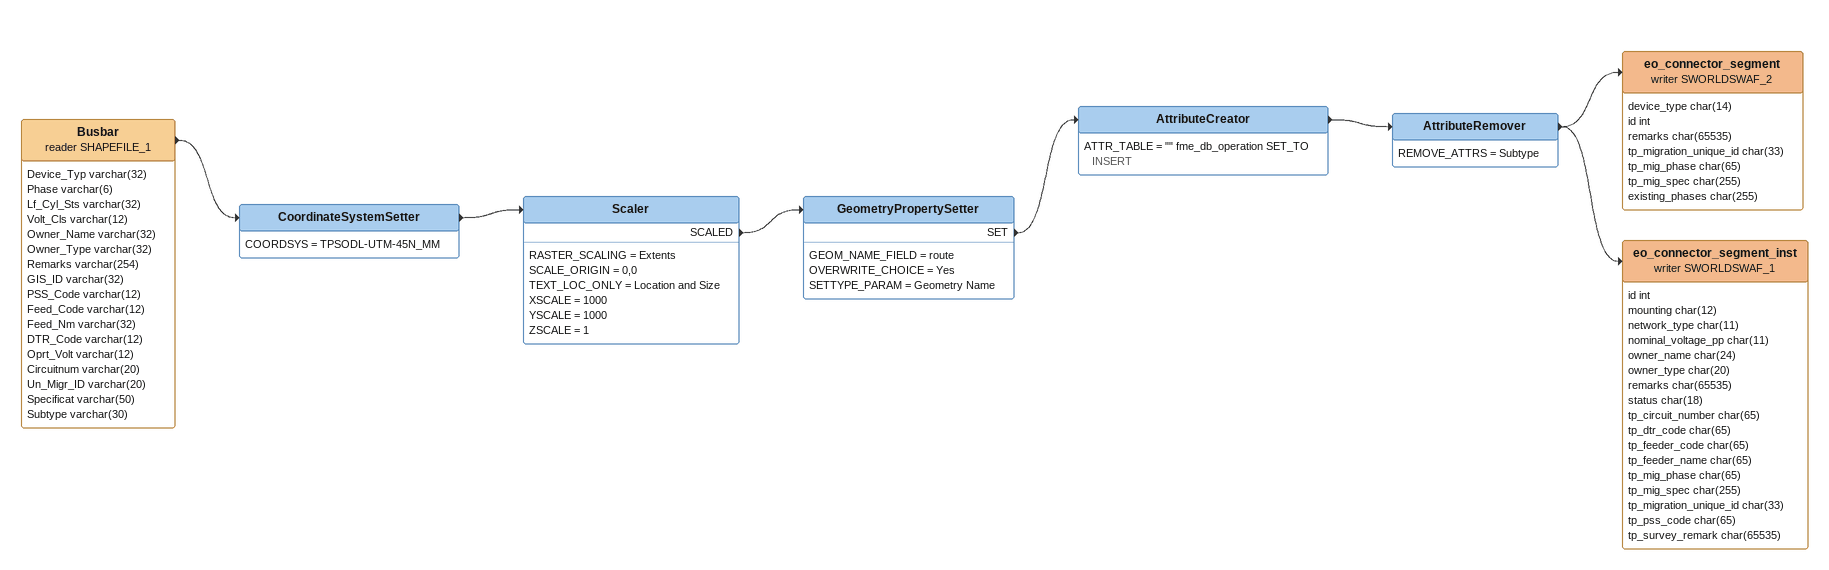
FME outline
Busbar (reader SHAPEFILE_1)
    attributes: Device_Typ varchar(32), Phase varchar(6), Lf_Cyl_Sts varchar(32), Volt_Cls varchar(12), Owner_Name varchar(32), Owner_Type varchar(32), Remarks varchar(254), GIS_ID varchar(32), PSS_Code varchar(12), Feed_Code varchar(12), Feed_Nm varchar(32), DTR_Code varchar(12), Oprt_Volt varchar(12), Circuitnum varchar(20), Un_Migr_ID varchar(20), Specificat varchar(50), Subtype varchar(30)
    -> CoordinateSystemSetter
CoordinateSystemSetter
    COORDSYS = TPSODL-UTM-45N_MM
    -> Scaler
Scaler
    RASTER_SCALING = Extents
    SCALE_ORIGIN = 0,0
    TEXT_LOC_ONLY = Location and Size
    XSCALE = 1000
    YSCALE = 1000
    ZSCALE = 1
    SCALED -> GeometryPropertySetter
GeometryPropertySetter
    GEOM_NAME_FIELD = route
    OVERWRITE_CHOICE = Yes
    SETTYPE_PARAM = Geometry Name
    SET -> AttributeCreator
AttributeCreator
    ATTR_TABLE = "" fme_db_operation SET_TO INSERT
    -> AttributeRemover
AttributeRemover
    REMOVE_ATTRS = Subtype
    -> eo_connector_segment_inst (writer SWORLDSWAF_1)
    -> eo_connector_segment (writer SWORLDSWAF_2)
eo_connector_segment (writer SWORLDSWAF_2)
    attributes: device_type char(14), id int, remarks char(65535), tp_migration_unique_id char(33), tp_mig_phase char(65), tp_mig_spec char(255), existing_phases char(255)
eo_connector_segment_inst (writer SWORLDSWAF_1)
    attributes: id int, mounting char(12), network_type char(11), nominal_voltage_pp char(11), owner_name char(24), owner_type char(20), remarks char(65535), status char(18), tp_circuit_number char(65), tp_dtr_code char(65), tp_feeder_code char(65), tp_feeder_name char(65), tp_mig_phase char(65), tp_mig_spec char(255), tp_migration_unique_id char(33), tp_pss_code char(65), tp_survey_remark char(65535)
